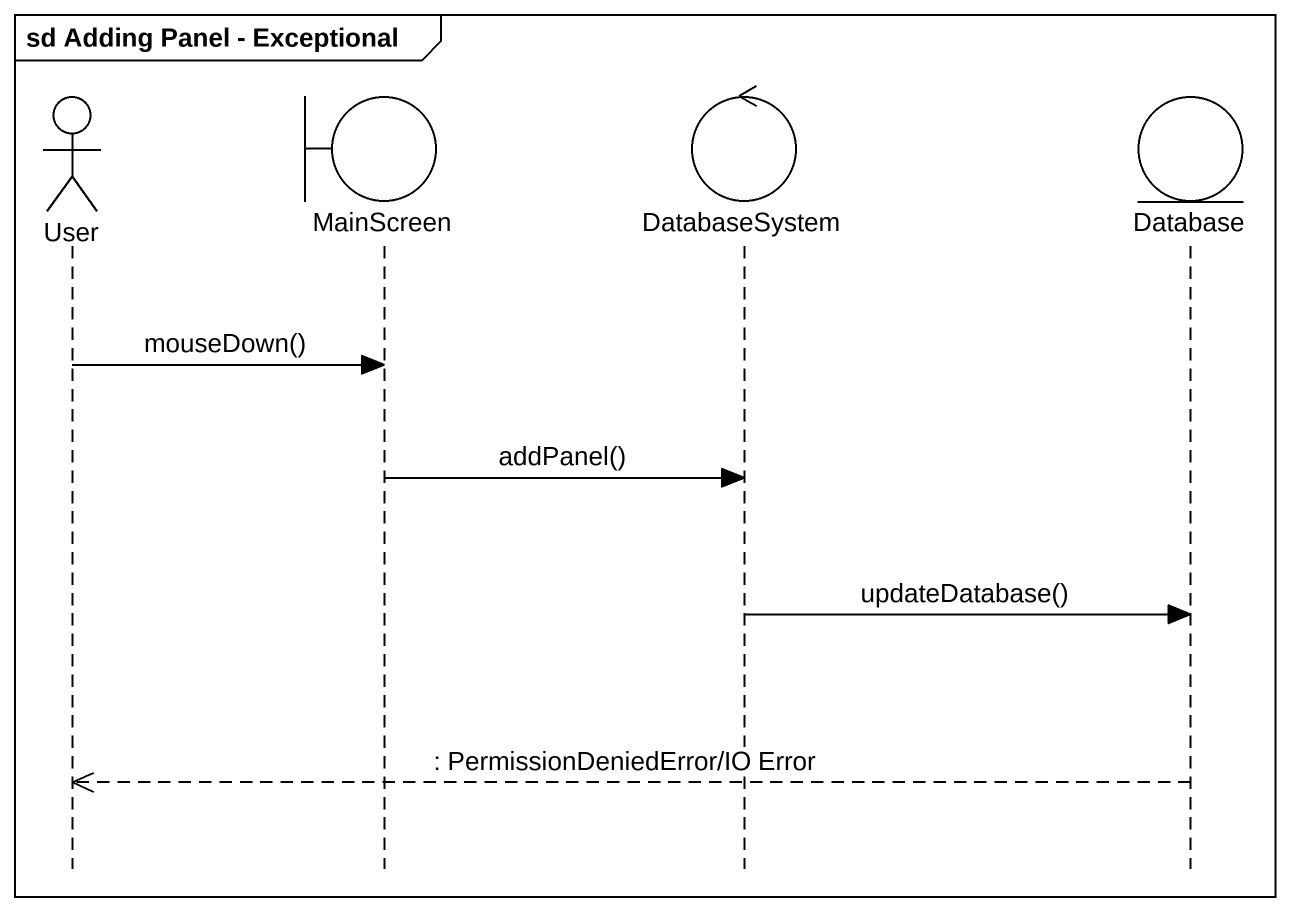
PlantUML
@startuml
mainframe sd Adding Panel - Exceptional
hide footbox
actor User
boundary MainScreen
control DatabaseSystem
entity "Database" as Database_

User -> MainScreen : mouseDown()
MainScreen -> DatabaseSystem : addPanel()
DatabaseSystem -> Database_ : updateDatabase()
Database_ -->> User : : PermissionDeniedError/IO Error
@enduml
